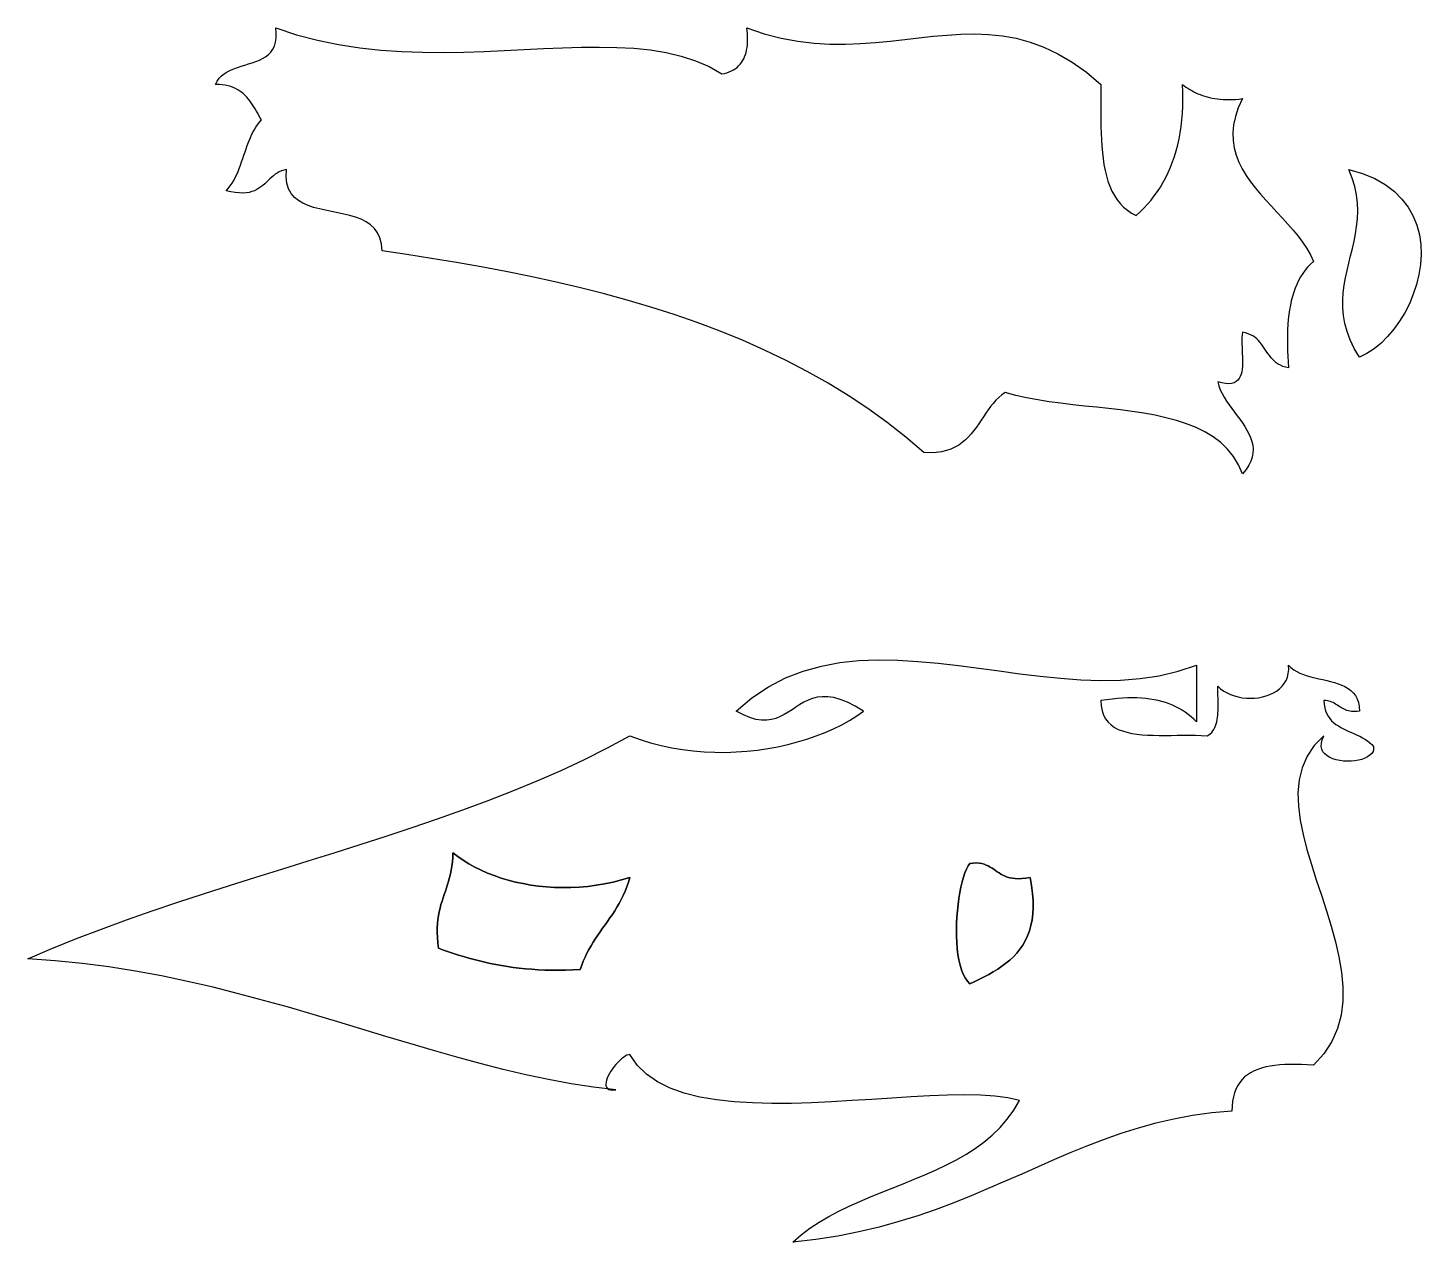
# Model space of a CAD drawing. Extents: x 0 to 1.82, y -2.75 to 0.29.
# Drawn here: x 0.525 to 0.9147, y -1.0683 to -0.7286 of the extents above; entities that cross this region are included whole.
import ezdxf

# ---------------------------------------------------------------- set-up
doc = ezdxf.new("R2010")
doc.units = 0
doc.layers.get('0').update_dxf_attribs({"linetype": 'CONTINUOUS'})

msp = doc.modelspace()

# ---------------------------------------------------------------- linework, layer by layer
at = {"color": 7}
for points in [[(0.57753, -0.74445), (0.57796, -0.74352), (0.57852, -0.74272), (0.57918, -0.74202), (0.57994, -0.74142), (0.58078, -0.74089), (0.58169, -0.74044), (0.58265, -0.74004), (0.58365, -0.73968), (0.58468, -0.73935), (0.58572, -0.73903), (0.58677, -0.73871), (0.5878, -0.73838), (0.58881, -0.73803), (0.58977, -0.73763), (0.59069, -0.73718), (0.59154, -0.73667), (0.59231, -0.73608), (0.59299, -0.73539), (0.59356, -0.7346), (0.59401, -0.7337), (0.59433, -0.73265), (0.5945, -0.73147), (0.59452, -0.73012), (0.59436, -0.7286)], [(0.59436, -0.7286), (0.6002, -0.73051), (0.60607, -0.73205), (0.61195, -0.73326), (0.61784, -0.73416), (0.62373, -0.7348), (0.6296, -0.73521), (0.63544, -0.73542), (0.64124, -0.73546), (0.64699, -0.73537), (0.65268, -0.73519), (0.65829, -0.73494), (0.66382, -0.73467), (0.66925, -0.7344), (0.67456, -0.73417), (0.67976, -0.73401), (0.68482, -0.73396), (0.68974, -0.73405), (0.69451, -0.73431), (0.6991, -0.73479), (0.70352, -0.7355), (0.70774, -0.7365), (0.71177, -0.7378), (0.71558, -0.73945), (0.71916, -0.74148)], [(0.71916, -0.74148), (0.71988, -0.74133), (0.72056, -0.74115), (0.7212, -0.74092), (0.7218, -0.74066), (0.72237, -0.74036), (0.72289, -0.74002), (0.72337, -0.73965), (0.72382, -0.73924), (0.72423, -0.7388), (0.7246, -0.73832), (0.72493, -0.73781), (0.72523, -0.73727), (0.72549, -0.73669), (0.72571, -0.73609), (0.7259, -0.73546), (0.72606, -0.7348), (0.72618, -0.73411), (0.72626, -0.7334), (0.72632, -0.73266), (0.72634, -0.73189), (0.72632, -0.7311), (0.72628, -0.73029), (0.7262, -0.72946), (0.72609, -0.7286)], [(0.72609, -0.7286), (0.73098, -0.73024), (0.73574, -0.73147), (0.74038, -0.73233), (0.74492, -0.73287), (0.74935, -0.73313), (0.75369, -0.73317), (0.75794, -0.73301), (0.76212, -0.73271), (0.76622, -0.73231), (0.77027, -0.73185), (0.77426, -0.73139), (0.77821, -0.73095), (0.78213, -0.7306), (0.78601, -0.73036), (0.78988, -0.73029), (0.79374, -0.73043), (0.79759, -0.73083), (0.80144, -0.73153), (0.80531, -0.73256), (0.8092, -0.73399), (0.81312, -0.73585), (0.81708, -0.73818), (0.82108, -0.74103), (0.82514, -0.74445)], [(0.5904, -0.75435), (0.59003, -0.75373), (0.58967, -0.75312), (0.58932, -0.7525), (0.58897, -0.7519), (0.58861, -0.7513), (0.58825, -0.75072), (0.58788, -0.75014), (0.5875, -0.74958), (0.58711, -0.74904), (0.5867, -0.74852), (0.58627, -0.74802), (0.58582, -0.74754), (0.58534, -0.74709), (0.58484, -0.74667), (0.5843, -0.74628), (0.58372, -0.74592), (0.58311, -0.74559), (0.58246, -0.7453), (0.58177, -0.74505), (0.58102, -0.74484), (0.58023, -0.74467), (0.57939, -0.74455), (0.57849, -0.74447), (0.57753, -0.74445)], [(0.82514, -0.74445), (0.82513, -0.74643), (0.82512, -0.7484), (0.82512, -0.75037), (0.82511, -0.75232), (0.82512, -0.75425), (0.82515, -0.75616), (0.8252, -0.75804), (0.82528, -0.75989), (0.8254, -0.7617), (0.82555, -0.76347), (0.82575, -0.76519), (0.826, -0.76686), (0.82631, -0.76847), (0.82668, -0.77002), (0.82712, -0.7715), (0.82763, -0.77291), (0.82822, -0.77425), (0.8289, -0.77551), (0.82966, -0.77668), (0.83052, -0.77776), (0.83149, -0.77875), (0.83256, -0.77964), (0.83374, -0.78042), (0.83504, -0.78109)], [(0.83504, -0.78109), (0.83613, -0.78008), (0.83719, -0.77903), (0.83819, -0.77794), (0.83916, -0.7768), (0.84008, -0.77562), (0.84095, -0.77439), (0.84178, -0.77313), (0.84256, -0.77181), (0.84329, -0.77046), (0.84398, -0.76905), (0.84461, -0.76761), (0.84519, -0.76611), (0.84572, -0.76457), (0.8462, -0.76299), (0.84663, -0.76135), (0.847, -0.75967), (0.84732, -0.75794), (0.84758, -0.75616), (0.84778, -0.75434), (0.84793, -0.75246), (0.84801, -0.75053), (0.84804, -0.74855), (0.84801, -0.74653), (0.84792, -0.74445)], [(0.84792, -0.74445), (0.84842, -0.74481), (0.84893, -0.74517), (0.84945, -0.74551), (0.84999, -0.74584), (0.85054, -0.74616), (0.85111, -0.74646), (0.85169, -0.74675), (0.85228, -0.74702), (0.8529, -0.74727), (0.85353, -0.7475), (0.85418, -0.74772), (0.85485, -0.74791), (0.85554, -0.74809), (0.85625, -0.74824), (0.85699, -0.74837), (0.85775, -0.74848), (0.85853, -0.74857), (0.85934, -0.74863), (0.86017, -0.74866), (0.86103, -0.74867), (0.86192, -0.74865), (0.86283, -0.7486), (0.86378, -0.74852), (0.86475, -0.74841)], [(0.86475, -0.74841), (0.86357, -0.75095), (0.86274, -0.75339), (0.86223, -0.75573), (0.86203, -0.75797), (0.8621, -0.76013), (0.86242, -0.76221), (0.86297, -0.76422), (0.86373, -0.76616), (0.86467, -0.76805), (0.86577, -0.76988), (0.867, -0.77167), (0.86835, -0.77342), (0.86978, -0.77514), (0.87127, -0.77683), (0.87281, -0.77851), (0.87437, -0.78018), (0.87591, -0.78184), (0.87743, -0.78351), (0.87889, -0.78519), (0.88028, -0.78688), (0.88156, -0.7886), (0.88272, -0.79035), (0.88373, -0.79214), (0.88456, -0.79397)], [(0.5805, -0.77416), (0.58109, -0.77352), (0.58164, -0.77283), (0.58214, -0.77209), (0.58261, -0.77132), (0.58304, -0.77051), (0.58344, -0.76967), (0.58381, -0.76881), (0.58416, -0.76793), (0.5845, -0.76702), (0.58482, -0.76611), (0.58514, -0.76518), (0.58545, -0.76426), (0.58576, -0.76333), (0.58607, -0.76241), (0.5864, -0.76149), (0.58673, -0.76059), (0.58709, -0.7597), (0.58746, -0.75884), (0.58786, -0.758), (0.58829, -0.7572), (0.58876, -0.75642), (0.58926, -0.75569), (0.58981, -0.755), (0.5904, -0.75435)], [(0.59733, -0.76822), (0.59662, -0.76838), (0.59596, -0.7686), (0.59535, -0.76888), (0.59478, -0.76921), (0.59424, -0.76958), (0.59373, -0.76998), (0.59323, -0.77041), (0.59275, -0.77086), (0.59227, -0.77132), (0.59178, -0.77178), (0.59129, -0.77223), (0.59077, -0.77268), (0.59023, -0.7731), (0.58966, -0.77349), (0.58904, -0.77385), (0.58838, -0.77416), (0.58767, -0.77442), (0.58689, -0.77463), (0.58604, -0.77476), (0.58511, -0.77482), (0.5841, -0.7748), (0.583, -0.77469), (0.5818, -0.77448), (0.5805, -0.77416)], [(0.62408, -0.791), (0.62393, -0.78904), (0.62351, -0.78735), (0.62285, -0.78592), (0.62196, -0.7847), (0.62087, -0.78369), (0.61962, -0.78284), (0.61822, -0.78215), (0.6167, -0.78157), (0.61509, -0.78109), (0.61342, -0.78068), (0.6117, -0.78032), (0.60996, -0.77998), (0.60824, -0.77963), (0.60655, -0.77926), (0.60493, -0.77882), (0.60339, -0.77831), (0.60196, -0.77769), (0.60068, -0.77693), (0.59956, -0.77602), (0.59863, -0.77493), (0.59791, -0.77363), (0.59744, -0.77209), (0.59724, -0.7703), (0.59733, -0.76822)], [(0.89744, -0.82071), (0.89599, -0.81827), (0.89485, -0.8159), (0.89398, -0.81358), (0.89337, -0.81132), (0.89298, -0.80911), (0.8928, -0.80694), (0.89279, -0.8048), (0.89293, -0.8027), (0.89319, -0.80062), (0.89355, -0.79856), (0.89399, -0.79651), (0.89447, -0.79447), (0.89497, -0.79242), (0.89547, -0.79037), (0.89593, -0.78831), (0.89634, -0.78623), (0.89666, -0.78413), (0.89688, -0.78199), (0.89697, -0.77982), (0.89689, -0.77761), (0.89663, -0.77535), (0.89615, -0.77303), (0.89544, -0.77066), (0.89447, -0.76822)], [(0.89447, -0.76822), (0.89832, -0.76936), (0.90171, -0.77078), (0.90467, -0.77246), (0.90721, -0.77438), (0.90934, -0.77649), (0.91109, -0.77879), (0.91247, -0.78124), (0.91351, -0.78381), (0.91421, -0.78648), (0.9146, -0.78923), (0.9147, -0.79202), (0.91452, -0.79484), (0.91409, -0.79765), (0.91341, -0.80042), (0.91252, -0.80315), (0.91142, -0.80578), (0.91013, -0.80831), (0.90867, -0.8107), (0.90707, -0.81293), (0.90534, -0.81497), (0.90349, -0.81679), (0.90154, -0.81837), (0.89952, -0.81969), (0.89744, -0.82071)], [(0.77561, -0.84745), (0.77058, -0.84311), (0.76537, -0.839), (0.76, -0.83512), (0.75449, -0.83144), (0.74882, -0.82797), (0.74302, -0.82471), (0.73709, -0.82163), (0.73104, -0.81873), (0.72488, -0.81601), (0.71861, -0.81346), (0.71225, -0.81107), (0.70579, -0.80883), (0.69925, -0.80673), (0.69263, -0.80477), (0.68595, -0.80294), (0.67921, -0.80123), (0.67242, -0.79964), (0.66558, -0.79815), (0.65871, -0.79676), (0.65181, -0.79546), (0.64489, -0.79424), (0.63795, -0.79309), (0.63101, -0.79202), (0.62408, -0.791)], [(0.88456, -0.79397), (0.88373, -0.79474), (0.88295, -0.79556), (0.88223, -0.79643), (0.88157, -0.79734), (0.88097, -0.7983), (0.88042, -0.79931), (0.87992, -0.80036), (0.87946, -0.80145), (0.87906, -0.80259), (0.87871, -0.80376), (0.87839, -0.80498), (0.87813, -0.80623), (0.8779, -0.80751), (0.87771, -0.80884), (0.87756, -0.81019), (0.87745, -0.81158), (0.87737, -0.813), (0.87732, -0.81444), (0.87731, -0.81592), (0.87732, -0.81742), (0.87736, -0.81895), (0.87743, -0.82051), (0.87752, -0.82208), (0.87763, -0.82368)], [(0.86475, -0.81378), (0.86466, -0.81455), (0.8646, -0.81536), (0.86458, -0.8162), (0.86459, -0.81708), (0.86461, -0.81797), (0.86465, -0.81887), (0.86469, -0.81978), (0.86472, -0.82068), (0.86474, -0.82156), (0.86473, -0.82243), (0.8647, -0.82326), (0.86463, -0.82406), (0.86451, -0.8248), (0.86434, -0.8255), (0.86411, -0.82613), (0.8638, -0.82669), (0.86342, -0.82717), (0.86294, -0.82757), (0.86238, -0.82787), (0.86171, -0.82806), (0.86092, -0.82815), (0.86002, -0.82811), (0.85899, -0.82795), (0.85782, -0.82765)], [(0.87763, -0.82368), (0.8768, -0.82352), (0.87605, -0.8233), (0.87537, -0.82301), (0.87475, -0.82267), (0.87419, -0.82229), (0.87367, -0.82186), (0.87319, -0.82139), (0.87275, -0.8209), (0.87234, -0.82038), (0.87194, -0.81984), (0.87157, -0.81929), (0.87119, -0.81873), (0.87082, -0.81818), (0.87044, -0.81763), (0.87005, -0.81709), (0.86963, -0.81657), (0.86919, -0.81607), (0.86872, -0.81561), (0.8682, -0.81518), (0.86763, -0.81479), (0.86701, -0.81445), (0.86633, -0.81416), (0.86558, -0.81394), (0.86475, -0.81378)], [(0.85782, -0.82765), (0.85813, -0.82875), (0.85854, -0.82984), (0.85905, -0.83091), (0.85964, -0.83196), (0.86029, -0.833), (0.86099, -0.83404), (0.86173, -0.83506), (0.86248, -0.83608), (0.86324, -0.8371), (0.86398, -0.83811), (0.8647, -0.83913), (0.86537, -0.84015), (0.86599, -0.84117), (0.86654, -0.84221), (0.867, -0.84325), (0.86736, -0.8443), (0.8676, -0.84537), (0.86771, -0.84645), (0.86767, -0.84755), (0.86747, -0.84867), (0.8671, -0.84981), (0.86653, -0.85098), (0.86575, -0.85217), (0.86475, -0.8534)], [(0.79839, -0.83062), (0.79744, -0.83128), (0.79657, -0.83201), (0.79575, -0.8328), (0.79499, -0.83365), (0.79427, -0.83455), (0.79358, -0.83548), (0.79292, -0.83643), (0.79227, -0.8374), (0.79162, -0.83838), (0.79097, -0.83936), (0.7903, -0.84032), (0.7896, -0.84126), (0.78887, -0.84218), (0.7881, -0.84305), (0.78726, -0.84387), (0.78636, -0.84463), (0.78539, -0.84532), (0.78433, -0.84594), (0.78317, -0.84646), (0.78191, -0.84689), (0.78053, -0.84722), (0.77903, -0.84743), (0.7774, -0.84751), (0.77561, -0.84745)], [(0.86475, -0.8534), (0.86362, -0.85081), (0.86222, -0.8485), (0.86056, -0.84645), (0.85867, -0.84463), (0.85656, -0.84302), (0.85425, -0.84162), (0.85175, -0.8404), (0.84909, -0.83935), (0.84628, -0.83844), (0.84334, -0.83767), (0.84029, -0.837), (0.83715, -0.83644), (0.83392, -0.83595), (0.83064, -0.83551), (0.82731, -0.83513), (0.82396, -0.83476), (0.82061, -0.8344), (0.81726, -0.83404), (0.81394, -0.83364), (0.81067, -0.8332), (0.80746, -0.83269), (0.80433, -0.83211), (0.80131, -0.83142), (0.79839, -0.83062)], [(0.72312, -0.91976), (0.72755, -0.91602), (0.73216, -0.91294), (0.73694, -0.91047), (0.74188, -0.90855), (0.74695, -0.90714), (0.75215, -0.90618), (0.75747, -0.90563), (0.76289, -0.90541), (0.76839, -0.9055), (0.77396, -0.90583), (0.77959, -0.90635), (0.78527, -0.907), (0.79098, -0.90775), (0.79671, -0.90853), (0.80243, -0.9093), (0.80815, -0.91), (0.81385, -0.91058), (0.8195, -0.91098), (0.82511, -0.91116), (0.83065, -0.91107), (0.83611, -0.91064), (0.84148, -0.90984), (0.84674, -0.9086), (0.85188, -0.90688)], [(0.85782, -0.91282), (0.85861, -0.91353), (0.85948, -0.91414), (0.86042, -0.91468), (0.86142, -0.91513), (0.86247, -0.91551), (0.86356, -0.9158), (0.86468, -0.916), (0.86582, -0.91613), (0.86696, -0.91617), (0.8681, -0.91613), (0.86923, -0.916), (0.87033, -0.9158), (0.87139, -0.91551), (0.87241, -0.91513), (0.87337, -0.91468), (0.87426, -0.91414), (0.87507, -0.91353), (0.87579, -0.91282), (0.87641, -0.91204), (0.87692, -0.91117), (0.87731, -0.91022), (0.87756, -0.90919), (0.87767, -0.90808), (0.87763, -0.90688)], [(0.87763, -0.90688), (0.8783, -0.90757), (0.87906, -0.90817), (0.8799, -0.90869), (0.88082, -0.90914), (0.88179, -0.90953), (0.88281, -0.90987), (0.88388, -0.91017), (0.88497, -0.91044), (0.88607, -0.91069), (0.88719, -0.91094), (0.8883, -0.91119), (0.88939, -0.91146), (0.89046, -0.91176), (0.89149, -0.91208), (0.89248, -0.91246), (0.8934, -0.9129), (0.89426, -0.9134), (0.89504, -0.91398), (0.89573, -0.91466), (0.89632, -0.91543), (0.89679, -0.91632), (0.89714, -0.91733), (0.89736, -0.91847), (0.89744, -0.91976)], [(0.75878, -0.91976), (0.75641, -0.91833), (0.75424, -0.91724), (0.75225, -0.91647), (0.75043, -0.91597), (0.74876, -0.91573), (0.74722, -0.91572), (0.74579, -0.91589), (0.74447, -0.91624), (0.74323, -0.91671), (0.74205, -0.91729), (0.74093, -0.91794), (0.73983, -0.91864), (0.73876, -0.91936), (0.73768, -0.92006), (0.73658, -0.92071), (0.73545, -0.9213), (0.73426, -0.92178), (0.73301, -0.92212), (0.73167, -0.92231), (0.73023, -0.9223), (0.72867, -0.92207), (0.72698, -0.92159), (0.72514, -0.92083), (0.72312, -0.91976)], [(0.85485, -0.92669), (0.85532, -0.92642), (0.85574, -0.9261), (0.85612, -0.92573), (0.85645, -0.92532), (0.85674, -0.92487), (0.85699, -0.92438), (0.8572, -0.92386), (0.85738, -0.92332), (0.85753, -0.92274), (0.85765, -0.92214), (0.85775, -0.92151), (0.85782, -0.92087), (0.85787, -0.92021), (0.85791, -0.91954), (0.85793, -0.91887), (0.85793, -0.91818), (0.85793, -0.91749), (0.85791, -0.9168), (0.8579, -0.91611), (0.85788, -0.91543), (0.85786, -0.91476), (0.85784, -0.9141), (0.85783, -0.91345), (0.85782, -0.91282)], [(0.85188, -0.92273), (0.85113, -0.92201), (0.85035, -0.92133), (0.84955, -0.92069), (0.84873, -0.92009), (0.84788, -0.91953), (0.847, -0.91901), (0.8461, -0.91854), (0.84517, -0.91811), (0.8442, -0.91771), (0.8432, -0.91736), (0.84217, -0.91705), (0.84111, -0.91679), (0.84001, -0.91656), (0.83887, -0.91637), (0.83769, -0.91623), (0.83647, -0.91613), (0.83521, -0.91606), (0.83391, -0.91604), (0.83257, -0.91606), (0.83118, -0.91613), (0.82974, -0.91623), (0.82825, -0.91637), (0.82672, -0.91656), (0.82514, -0.91679)], [(0.82514, -0.91679), (0.82522, -0.91831), (0.82548, -0.91967), (0.82589, -0.92087), (0.82644, -0.92192), (0.82714, -0.92284), (0.82797, -0.92363), (0.82892, -0.9243), (0.82998, -0.92486), (0.83114, -0.92532), (0.8324, -0.92569), (0.83375, -0.92598), (0.83517, -0.92619), (0.83665, -0.92635), (0.8382, -0.92646), (0.83979, -0.92652), (0.84142, -0.92654), (0.84309, -0.92655), (0.84478, -0.92654), (0.84648, -0.92652), (0.84818, -0.92651), (0.84988, -0.92651), (0.85156, -0.92653), (0.85322, -0.92659), (0.85485, -0.92669)], [(0.89744, -0.91976), (0.89684, -0.91986), (0.89628, -0.91991), (0.89575, -0.91991), (0.89526, -0.91988), (0.8948, -0.91981), (0.89436, -0.91971), (0.89395, -0.91958), (0.89355, -0.91943), (0.89317, -0.91925), (0.89281, -0.91906), (0.89246, -0.91886), (0.89212, -0.91864), (0.89178, -0.91842), (0.89144, -0.9182), (0.8911, -0.91799), (0.89076, -0.91778), (0.89042, -0.91758), (0.89006, -0.91739), (0.88969, -0.91722), (0.8893, -0.91707), (0.88889, -0.91695), (0.88847, -0.91686), (0.88802, -0.91681), (0.88753, -0.91679)], [(0.88753, -0.91679), (0.88759, -0.91785), (0.88773, -0.91882), (0.88797, -0.9197), (0.88829, -0.92049), (0.88868, -0.92121), (0.88914, -0.92186), (0.88967, -0.92245), (0.89025, -0.92299), (0.89088, -0.92347), (0.89155, -0.92392), (0.89225, -0.92433), (0.89298, -0.92471), (0.89373, -0.92507), (0.8945, -0.92542), (0.89527, -0.92576), (0.89605, -0.9261), (0.89681, -0.92645), (0.89756, -0.92681), (0.89829, -0.9272), (0.899, -0.92761), (0.89967, -0.92805), (0.9003, -0.92854), (0.90088, -0.92907), (0.9014, -0.92966)], [(0.69341, -0.92669), (0.69628, -0.92773), (0.6992, -0.92863), (0.70215, -0.9294), (0.70513, -0.93003), (0.70813, -0.93053), (0.71114, -0.9309), (0.71416, -0.93115), (0.71718, -0.93128), (0.72018, -0.93129), (0.72317, -0.93118), (0.72613, -0.93097), (0.72906, -0.93065), (0.73195, -0.93023), (0.73479, -0.92971), (0.73757, -0.92909), (0.74029, -0.92838), (0.74293, -0.92758), (0.7455, -0.92669), (0.74798, -0.92572), (0.75036, -0.92467), (0.75264, -0.92355), (0.7548, -0.92235), (0.75685, -0.92109), (0.75878, -0.91976)], [(0.52503, -0.98909), (0.53178, -0.98618), (0.53863, -0.9834), (0.54559, -0.98072), (0.55264, -0.97814), (0.55976, -0.97564), (0.56694, -0.97321), (0.57418, -0.97084), (0.58145, -0.96851), (0.58875, -0.96621), (0.59607, -0.96393), (0.60339, -0.96166), (0.61071, -0.95937), (0.618, -0.95707), (0.62526, -0.95474), (0.63247, -0.95235), (0.63963, -0.94991), (0.64672, -0.9474), (0.65373, -0.9448), (0.66064, -0.9421), (0.66745, -0.93929), (0.67415, -0.93636), (0.68071, -0.93329), (0.68714, -0.93007), (0.69341, -0.92669)], [(0.88753, -0.92669), (0.88481, -0.92942), (0.88279, -0.9324), (0.8814, -0.9356), (0.88057, -0.93902), (0.88026, -0.94261), (0.88039, -0.94638), (0.88089, -0.95028), (0.8817, -0.95431), (0.88276, -0.95845), (0.88401, -0.96266), (0.88537, -0.96694), (0.88679, -0.97126), (0.8882, -0.9756), (0.88953, -0.97994), (0.89073, -0.98426), (0.89172, -0.98854), (0.89244, -0.99275), (0.89283, -0.99689), (0.89282, -1.00092), (0.89235, -1.00483), (0.89135, -1.00859), (0.88977, -1.01218), (0.88753, -1.0156), (0.88456, -1.0188)], [(0.9014, -0.92966), (0.90142, -0.93037), (0.90124, -0.93102), (0.90089, -0.93161), (0.90037, -0.93212), (0.89972, -0.93257), (0.89896, -0.93296), (0.89809, -0.93327), (0.89715, -0.93351), (0.89614, -0.93368), (0.8951, -0.93378), (0.89404, -0.9338), (0.89298, -0.93375), (0.89194, -0.93362), (0.89095, -0.9334), (0.89001, -0.93311), (0.88915, -0.93274), (0.88839, -0.93229), (0.88775, -0.93175), (0.88725, -0.93113), (0.88691, -0.93042), (0.88675, -0.92962), (0.88679, -0.92873), (0.88704, -0.92776), (0.88753, -0.92669)], [(0.64389, -0.95937), (0.64386, -0.9607), (0.64377, -0.96194), (0.64363, -0.96312), (0.64345, -0.96424), (0.64324, -0.96531), (0.64299, -0.96634), (0.64271, -0.96733), (0.64242, -0.96829), (0.64211, -0.96923), (0.64179, -0.97016), (0.64148, -0.97108), (0.64116, -0.972), (0.64086, -0.97294), (0.64057, -0.97389), (0.64031, -0.97487), (0.64007, -0.97588), (0.63987, -0.97694), (0.63971, -0.97804), (0.63959, -0.9792), (0.63953, -0.98042), (0.63952, -0.98172), (0.63959, -0.98309), (0.63972, -0.98456), (0.63992, -0.98612)], [(0.63992, -0.98612), (0.63972, -0.98456), (0.63959, -0.98309), (0.63952, -0.98172), (0.63953, -0.98042), (0.63959, -0.9792), (0.63971, -0.97804), (0.63987, -0.97694), (0.64007, -0.97588), (0.64031, -0.97487), (0.64057, -0.97389), (0.64086, -0.97294), (0.64116, -0.972), (0.64148, -0.97108), (0.64179, -0.97016), (0.64211, -0.96923), (0.64242, -0.96829), (0.64271, -0.96733), (0.64299, -0.96634), (0.64324, -0.96531), (0.64345, -0.96424), (0.64363, -0.96312), (0.64377, -0.96194), (0.64386, -0.9607), (0.64389, -0.95937)], [(0.69341, -0.96631), (0.69105, -0.967), (0.68869, -0.96759), (0.68632, -0.96808), (0.68396, -0.96848), (0.68161, -0.96878), (0.67926, -0.96899), (0.67693, -0.9691), (0.67463, -0.96913), (0.67234, -0.96908), (0.67008, -0.96894), (0.66786, -0.96871), (0.66567, -0.96841), (0.66353, -0.96803), (0.66143, -0.96758), (0.65938, -0.96705), (0.65738, -0.96645), (0.65545, -0.96579), (0.65357, -0.96505), (0.65177, -0.96426), (0.65003, -0.9634), (0.64837, -0.96248), (0.64679, -0.9615), (0.64529, -0.96046), (0.64389, -0.95937)], [(0.64389, -0.95937), (0.64529, -0.96046), (0.64679, -0.9615), (0.64837, -0.96248), (0.65003, -0.9634), (0.65177, -0.96426), (0.65357, -0.96505), (0.65545, -0.96579), (0.65738, -0.96645), (0.65938, -0.96705), (0.66143, -0.96758), (0.66353, -0.96803), (0.66567, -0.96841), (0.66786, -0.96871), (0.67008, -0.96894), (0.67234, -0.96908), (0.67463, -0.96913), (0.67693, -0.9691), (0.67926, -0.96899), (0.68161, -0.96878), (0.68396, -0.96848), (0.68632, -0.96808), (0.68869, -0.96759), (0.69105, -0.967), (0.69341, -0.96631)], [(0.78849, -0.96235), (0.78801, -0.96306), (0.78754, -0.96395), (0.78711, -0.96501), (0.7867, -0.96622), (0.78633, -0.96755), (0.78598, -0.969), (0.78568, -0.97055), (0.78541, -0.97218), (0.78518, -0.97387), (0.785, -0.97562), (0.78486, -0.97739), (0.78478, -0.97918), (0.78474, -0.98098), (0.78476, -0.98275), (0.78483, -0.9845), (0.78497, -0.98619), (0.78517, -0.98782), (0.78543, -0.98937), (0.78575, -0.99082), (0.78615, -0.99215), (0.78662, -0.99336), (0.78717, -0.99441), (0.78779, -0.99531), (0.78849, -0.99602)], [(0.78849, -0.99602), (0.78779, -0.99531), (0.78717, -0.99441), (0.78662, -0.99336), (0.78615, -0.99215), (0.78575, -0.99082), (0.78543, -0.98937), (0.78517, -0.98782), (0.78497, -0.98619), (0.78483, -0.9845), (0.78476, -0.98275), (0.78474, -0.98098), (0.78478, -0.97918), (0.78486, -0.97739), (0.785, -0.97562), (0.78518, -0.97387), (0.78541, -0.97218), (0.78568, -0.97055), (0.78598, -0.969), (0.78633, -0.96755), (0.7867, -0.96622), (0.78711, -0.96501), (0.78754, -0.96395), (0.78801, -0.96306), (0.78849, -0.96235)], [(0.80533, -0.96631), (0.80415, -0.96651), (0.80307, -0.96663), (0.80209, -0.96667), (0.80119, -0.96663), (0.80038, -0.96654), (0.79963, -0.96639), (0.79895, -0.96618), (0.79832, -0.96594), (0.79774, -0.96566), (0.79719, -0.96536), (0.79667, -0.96504), (0.79617, -0.9647), (0.79567, -0.96436), (0.79519, -0.96402), (0.79469, -0.96369), (0.79418, -0.96337), (0.79364, -0.96308), (0.79307, -0.96283), (0.79246, -0.96261), (0.7918, -0.96243), (0.79108, -0.96231), (0.7903, -0.96225), (0.78944, -0.96226), (0.78849, -0.96235)], [(0.78849, -0.96235), (0.78944, -0.96226), (0.7903, -0.96225), (0.79108, -0.96231), (0.7918, -0.96243), (0.79246, -0.96261), (0.79307, -0.96283), (0.79364, -0.96308), (0.79418, -0.96337), (0.79469, -0.96369), (0.79519, -0.96402), (0.79567, -0.96436), (0.79617, -0.9647), (0.79667, -0.96504), (0.79719, -0.96536), (0.79774, -0.96566), (0.79832, -0.96594), (0.79895, -0.96618), (0.79963, -0.96639), (0.80038, -0.96654), (0.80119, -0.96663), (0.80209, -0.96667), (0.80307, -0.96663), (0.80415, -0.96651), (0.80533, -0.96631)], [(0.67954, -0.99206), (0.67994, -0.99085), (0.68038, -0.98968), (0.68087, -0.98856), (0.68139, -0.98747), (0.68195, -0.98642), (0.68254, -0.98539), (0.68316, -0.98439), (0.6838, -0.9834), (0.68445, -0.98243), (0.68512, -0.98147), (0.68579, -0.98051), (0.68647, -0.97956), (0.68715, -0.97859), (0.68783, -0.97762), (0.6885, -0.97663), (0.68915, -0.97563), (0.68979, -0.97459), (0.69041, -0.97354), (0.691, -0.97244), (0.69155, -0.97131), (0.69208, -0.97014), (0.69257, -0.96891), (0.69301, -0.96764), (0.69341, -0.96631)], [(0.69341, -0.96631), (0.69301, -0.96764), (0.69257, -0.96891), (0.69208, -0.97014), (0.69155, -0.97131), (0.691, -0.97244), (0.69041, -0.97354), (0.68979, -0.97459), (0.68915, -0.97563), (0.6885, -0.97663), (0.68783, -0.97762), (0.68715, -0.97859), (0.68647, -0.97956), (0.68579, -0.98051), (0.68512, -0.98147), (0.68445, -0.98243), (0.6838, -0.9834), (0.68316, -0.98439), (0.68254, -0.98539), (0.68195, -0.98642), (0.68139, -0.98747), (0.68087, -0.98856), (0.68038, -0.98968), (0.67994, -0.99085), (0.67954, -0.99206)], [(0.78849, -0.99602), (0.78985, -0.9954), (0.79119, -0.99476), (0.7925, -0.99409), (0.7938, -0.99341), (0.79505, -0.99269), (0.79627, -0.99194), (0.79745, -0.99114), (0.79858, -0.9903), (0.79965, -0.98941), (0.80066, -0.98846), (0.80161, -0.98744), (0.80248, -0.98636), (0.80328, -0.98521), (0.80399, -0.98398), (0.80461, -0.98267), (0.80514, -0.98127), (0.80558, -0.97978), (0.8059, -0.97819), (0.80611, -0.9765), (0.80621, -0.9747), (0.80619, -0.97278), (0.80604, -0.97075), (0.80575, -0.96859), (0.80533, -0.96631)], [(0.80533, -0.96631), (0.80575, -0.96859), (0.80604, -0.97075), (0.80619, -0.97278), (0.80621, -0.9747), (0.80611, -0.9765), (0.8059, -0.97819), (0.80558, -0.97978), (0.80514, -0.98127), (0.80461, -0.98267), (0.80399, -0.98398), (0.80328, -0.98521), (0.80248, -0.98636), (0.80161, -0.98744), (0.80066, -0.98846), (0.79965, -0.98941), (0.79858, -0.9903), (0.79745, -0.99114), (0.79627, -0.99194), (0.79505, -0.99269), (0.7938, -0.99341), (0.7925, -0.99409), (0.79119, -0.99476), (0.78985, -0.9954), (0.78849, -0.99602)], [(0.68945, -1.02573), (0.68323, -1.025), (0.67698, -1.02403), (0.67068, -1.02286), (0.66434, -1.02151), (0.65794, -1.01999), (0.6515, -1.01834), (0.645, -1.01656), (0.63846, -1.01469), (0.63185, -1.01275), (0.62519, -1.01075), (0.61847, -1.00871), (0.6117, -1.00667), (0.60486, -1.00463), (0.59795, -1.00263), (0.59098, -1.00068), (0.58394, -0.99881), (0.57684, -0.99703), (0.56966, -0.99537), (0.56242, -0.99385), (0.55509, -0.99249), (0.5477, -0.99131), (0.54022, -0.99034), (0.53267, -0.98959), (0.52503, -0.98909)], [(0.63992, -0.98612), (0.64129, -0.98661), (0.64267, -0.98708), (0.64406, -0.98755), (0.64547, -0.988), (0.6469, -0.98844), (0.64834, -0.98886), (0.64981, -0.98926), (0.6513, -0.98964), (0.65281, -0.99), (0.65434, -0.99034), (0.65591, -0.99065), (0.6575, -0.99095), (0.65913, -0.99121), (0.66079, -0.99145), (0.66248, -0.99166), (0.66421, -0.99184), (0.66597, -0.99199), (0.66778, -0.99211), (0.66963, -0.99219), (0.67152, -0.99224), (0.67345, -0.99225), (0.67543, -0.99223), (0.67746, -0.99216), (0.67954, -0.99206)], [(0.67954, -0.99206), (0.67746, -0.99216), (0.67543, -0.99223), (0.67345, -0.99225), (0.67152, -0.99224), (0.66963, -0.99219), (0.66778, -0.99211), (0.66597, -0.99199), (0.66421, -0.99184), (0.66248, -0.99166), (0.66079, -0.99145), (0.65913, -0.99121), (0.6575, -0.99095), (0.65591, -0.99065), (0.65434, -0.99034), (0.65281, -0.99), (0.6513, -0.98964), (0.64981, -0.98926), (0.64834, -0.98886), (0.6469, -0.98844), (0.64547, -0.988), (0.64406, -0.98755), (0.64267, -0.98708), (0.64129, -0.98661), (0.63992, -0.98612)], [(0.69341, -1.01583), (0.69301, -1.01589), (0.69257, -1.01604), (0.6921, -1.0163), (0.6916, -1.01663), (0.69108, -1.01704), (0.69056, -1.01752), (0.69004, -1.01805), (0.68952, -1.01862), (0.68902, -1.01923), (0.68855, -1.01986), (0.68811, -1.0205), (0.68771, -1.02115), (0.68737, -1.0218), (0.68708, -1.02243), (0.68687, -1.02304), (0.68673, -1.02361), (0.68668, -1.02413), (0.68672, -1.0246), (0.68687, -1.02501), (0.68713, -1.02534), (0.6875, -1.02559), (0.68801, -1.02575), (0.68866, -1.0258), (0.68945, -1.02573)], [(0.80236, -1.02871), (0.79915, -1.02797), (0.79548, -1.02749), (0.79142, -1.02722), (0.787, -1.02713), (0.78226, -1.0272), (0.77726, -1.02739), (0.77203, -1.02767), (0.76663, -1.02801), (0.76109, -1.02838), (0.75548, -1.02874), (0.74982, -1.02906), (0.74417, -1.02933), (0.73857, -1.02949), (0.73307, -1.02952), (0.72771, -1.02939), (0.72253, -1.02907), (0.7176, -1.02853), (0.71294, -1.02773), (0.7086, -1.02665), (0.70464, -1.02524), (0.7011, -1.02349), (0.69801, -1.02136), (0.69543, -1.01882), (0.69341, -1.01583)], [(0.88456, -1.0188), (0.88286, -1.01869), (0.8812, -1.01862), (0.8796, -1.01858), (0.87806, -1.01859), (0.87658, -1.01863), (0.87515, -1.01872), (0.87379, -1.01887), (0.87249, -1.01906), (0.87126, -1.01931), (0.8701, -1.01961), (0.869, -1.01998), (0.86797, -1.02041), (0.86702, -1.02091), (0.86614, -1.02148), (0.86534, -1.02212), (0.86461, -1.02284), (0.86396, -1.02363), (0.86339, -1.02451), (0.86291, -1.02548), (0.86251, -1.02653), (0.86219, -1.02767), (0.86197, -1.02891), (0.86183, -1.03024), (0.86178, -1.03168)], [(0.73897, -1.06832), (0.74128, -1.0663), (0.74373, -1.06444), (0.74632, -1.06272), (0.74903, -1.06112), (0.75183, -1.05963), (0.75472, -1.05823), (0.75768, -1.05691), (0.76068, -1.05563), (0.76373, -1.0544), (0.76678, -1.05318), (0.76984, -1.05197), (0.77289, -1.05074), (0.77591, -1.04949), (0.77887, -1.04818), (0.78178, -1.04681), (0.7846, -1.04536), (0.78733, -1.04381), (0.78995, -1.04214), (0.79243, -1.04034), (0.79477, -1.03838), (0.79695, -1.03626), (0.79895, -1.03395), (0.80076, -1.03144), (0.80236, -1.02871)], [(0.86178, -1.03168), (0.85619, -1.03218), (0.8508, -1.03293), (0.84558, -1.0339), (0.84051, -1.03508), (0.83558, -1.03644), (0.83075, -1.03796), (0.82602, -1.03962), (0.82136, -1.0414), (0.81674, -1.04327), (0.81216, -1.04522), (0.80757, -1.04722), (0.80298, -1.04926), (0.79834, -1.0513), (0.79365, -1.05334), (0.78888, -1.05534), (0.78402, -1.05728), (0.77903, -1.05915), (0.7739, -1.06093), (0.7686, -1.06258), (0.76313, -1.0641), (0.75745, -1.06545), (0.75154, -1.06662), (0.74539, -1.06758), (0.73897, -1.06832)]]:
    msp.add_lwpolyline(points, dxfattribs=at)
for points in [[(0.59436, -0.7286), (0.59436, -0.7286)], [(0.89447, -0.76822), (0.89447, -0.76822)], [(0.85188, -0.90688), (0.85188, -0.90688)], [(0.64389, -0.95937), (0.64389, -0.95937)], [(0.78849, -0.96235), (0.78849, -0.96235)], [(0.63992, -0.98612), (0.63992, -0.98612)], [(0.78849, -0.99602), (0.78849, -0.99602)]]:
    msp.add_lwpolyline(points, close=True, dxfattribs=at)
msp.add_polyline3d([(0.85188, -0.90688, 0), (0.85188, -0.90751, 0), (0.85188, -0.90814, 0), (0.85188, -0.90878, 0), (0.85188, -0.90943, 0), (0.85188, -0.91009, 0), (0.85188, -0.91075, 0), (0.85188, -0.91142, 0), (0.85188, -0.91209, 0), (0.85188, -0.91277, 0), (0.85188, -0.91344, 0), (0.85188, -0.91412, 0), (0.85188, -0.9148, 0), (0.85188, -0.91549, 0), (0.85188, -0.91617, 0), (0.85188, -0.91684, 0), (0.85188, -0.91752, 0), (0.85188, -0.91819, 0), (0.85188, -0.91886, 0), (0.85188, -0.91952, 0), (0.85188, -0.92018, 0), (0.85188, -0.92083, 0), (0.85188, -0.92147, 0), (0.85188, -0.9221, 0), (0.85188, -0.92273, 0)], dxfattribs=at)

doc.saveas('drawing.dxf')
